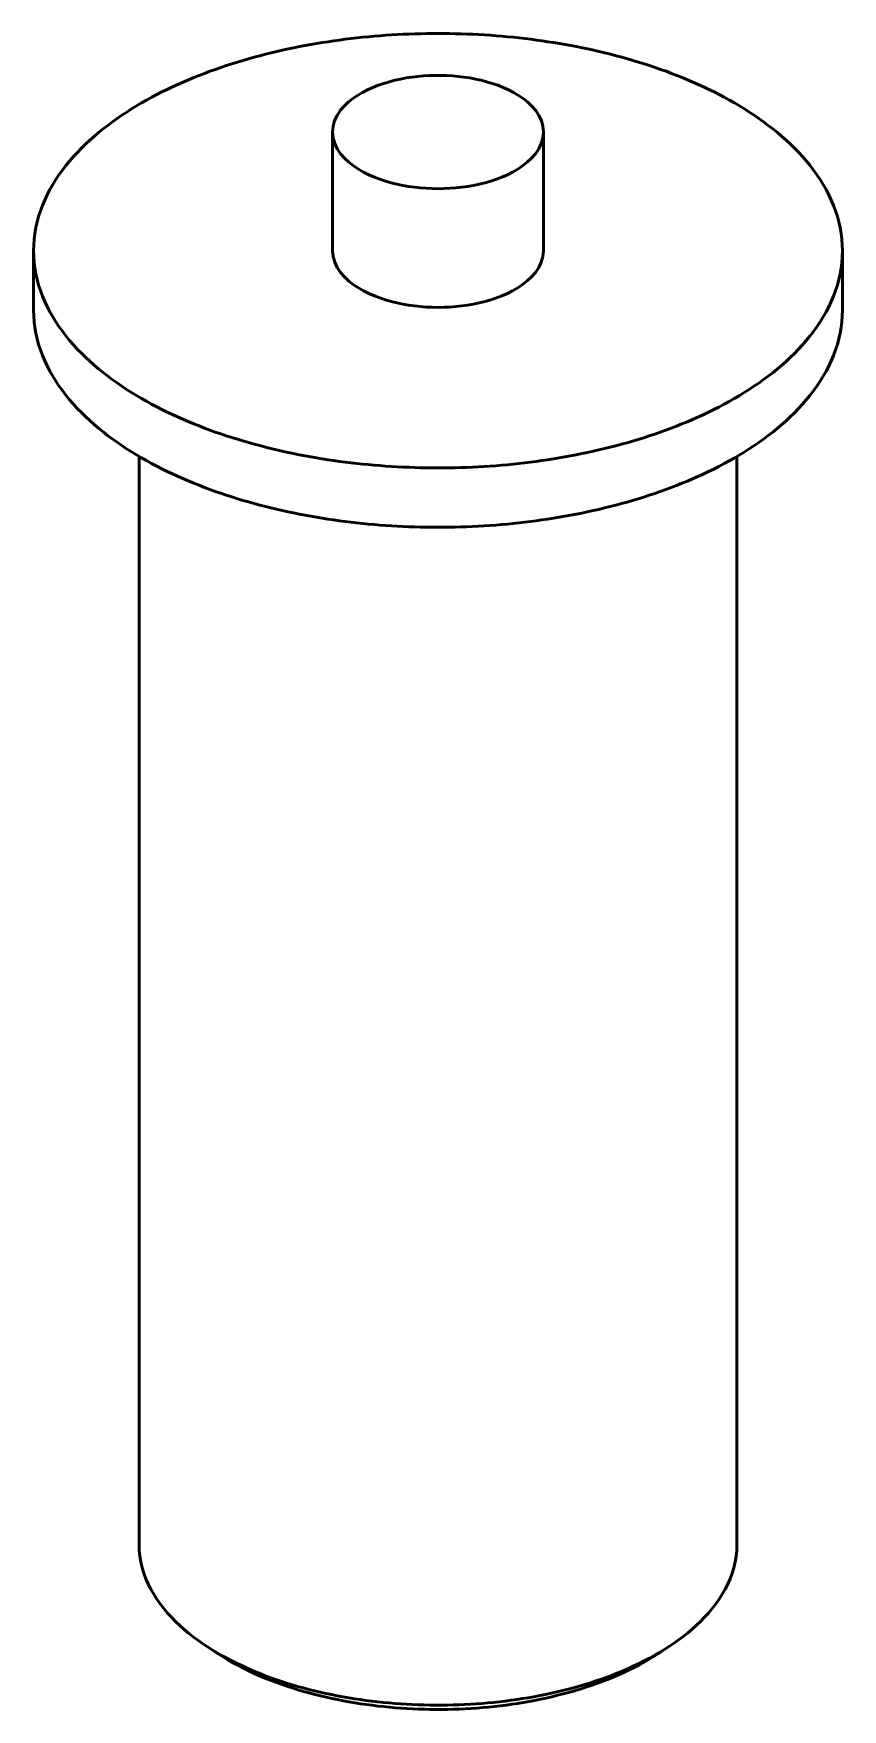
# Model space of a CAD drawing. Header units: millimetres. Extents: x 0 to 841, y 0 to 594.
# Drawn here: x 268.27 to 285.04, y 272.56 to 307.31 of the extents above; entities that cross this region are included whole.
import ezdxf

# ---------------------------------------------------------------- set-up
doc = ezdxf.new("R2010")
doc.units = ezdxf.units.MM
doc.layers.add('FINA', color=7, linetype='CONTINUOUS', lineweight=25)
doc.layers.add('VIS', color=7, linetype='CONTINUOUS', lineweight=50)

msp = doc.modelspace()

# ---------------------------------------------------------------- linework, layer by layer
at = {"layer": 'FINA'}
for points in [[(285.037, 302.804), (285.034, 302.924), (285.025, 303.045), (285.011, 303.164), (284.99, 303.283), (284.964, 303.4), (284.932, 303.516), (284.895, 303.631), (284.853, 303.743), (284.806, 303.854), (284.755, 303.963), (284.699, 304.07), (284.639, 304.175), (284.576, 304.277), (284.509, 304.377), (284.439, 304.475), (284.365, 304.57), (284.289, 304.663), (284.21, 304.754), (284.129, 304.843), (284.045, 304.929), (283.959, 305.013), (283.87, 305.095), (283.78, 305.175), (283.689, 305.253), (283.595, 305.329), (283.5, 305.403), (283.403, 305.474), (283.305, 305.544), (283.206, 305.612), (283.106, 305.679), (283.004, 305.743), (282.901, 305.806), (282.798, 305.867), (282.693, 305.927), (282.587, 305.984), (282.481, 306.041), (282.374, 306.095), (282.266, 306.149), (282.157, 306.2), (282.047, 306.251), (281.937, 306.299), (281.827, 306.347), (281.715, 306.393), (281.604, 306.438), (281.491, 306.481), (281.379, 306.523), (281.265, 306.564), (281.152, 306.603), (281.037, 306.642), (280.923, 306.679), (280.808, 306.714), (280.693, 306.749), (280.577, 306.783), (280.461, 306.815), (280.345, 306.846), (280.228, 306.876), (280.111, 306.905), (279.994, 306.933), (279.877, 306.96), (279.759, 306.986), (279.642, 307.011), (279.524, 307.034), (279.405, 307.057), (279.287, 307.078), (279.168, 307.099), (279.049, 307.118), (278.93, 307.137), (278.811, 307.155), (278.692, 307.171), (278.573, 307.187), (278.453, 307.201), (278.334, 307.215), (278.214, 307.228), (278.094, 307.239), (277.974, 307.25), (277.854, 307.26), (277.734, 307.269), (277.614, 307.277), (277.494, 307.284), (277.374, 307.29), (277.253, 307.295), (277.133, 307.299), (277.013, 307.302), (276.892, 307.305), (276.772, 307.306), (276.652, 307.306), (276.531, 307.306), (276.411, 307.305), (276.29, 307.302), (276.17, 307.299), (276.05, 307.295), (275.929, 307.29), (275.809, 307.284), (275.689, 307.277), (275.569, 307.269), (275.449, 307.26), (275.329, 307.25), (275.209, 307.239), (275.089, 307.228), (274.969, 307.215), (274.85, 307.201), (274.73, 307.187), (274.611, 307.171), (274.492, 307.155), (274.373, 307.137), (274.254, 307.118), (274.135, 307.099), (274.016, 307.078), (273.898, 307.057), (273.78, 307.034), (273.661, 307.011), (273.544, 306.986), (273.426, 306.96), (273.309, 306.933), (273.192, 306.905), (273.075, 306.876), (272.958, 306.846), (272.842, 306.815), (272.726, 306.783), (272.61, 306.749), (272.495, 306.714), (272.38, 306.679), (272.266, 306.642), (272.151, 306.603), (272.038, 306.564), (271.924, 306.523), (271.812, 306.481), (271.699, 306.438), (271.588, 306.393), (271.476, 306.347), (271.366, 306.299), (271.256, 306.251), (271.146, 306.2), (271.037, 306.149), (270.929, 306.095), (270.822, 306.041), (270.716, 305.984), (270.61, 305.927), (270.506, 305.867), (270.402, 305.806), (270.299, 305.743), (270.197, 305.679), (270.097, 305.612), (269.998, 305.544), (269.9, 305.474), (269.803, 305.403), (269.708, 305.329), (269.615, 305.253), (269.523, 305.175), (269.433, 305.095), (269.344, 305.013), (269.258, 304.929), (269.175, 304.843), (269.093, 304.754), (269.014, 304.663), (268.938, 304.57), (268.864, 304.475), (268.794, 304.377), (268.727, 304.277), (268.664, 304.175), (268.604, 304.07), (268.548, 303.963), (268.497, 303.854), (268.45, 303.743), (268.408, 303.631), (268.371, 303.516), (268.339, 303.4), (268.313, 303.283), (268.292, 303.164), (268.278, 303.045), (268.269, 302.924), (268.266, 302.804)], [(278.839, 305.265), (278.828, 305.384), (278.795, 305.5), (278.744, 305.608), (278.678, 305.708), (278.6, 305.799), (278.513, 305.882), (278.419, 305.957), (278.32, 306.025), (278.217, 306.086), (278.11, 306.14), (278, 306.19), (277.889, 306.234), (277.775, 306.273), (277.66, 306.307), (277.544, 306.337), (277.427, 306.363), (277.309, 306.385), (277.19, 306.403), (277.071, 306.418), (276.951, 306.428), (276.832, 306.435), (276.712, 306.439), (276.591, 306.439), (276.472, 306.435), (276.352, 306.428), (276.232, 306.418), (276.113, 306.403), (275.994, 306.385), (275.876, 306.363), (275.759, 306.337), (275.643, 306.307), (275.528, 306.273), (275.414, 306.234), (275.303, 306.19), (275.193, 306.14), (275.087, 306.086), (274.983, 306.025), (274.884, 305.957), (274.79, 305.882), (274.703, 305.799), (274.626, 305.708), (274.559, 305.608), (274.508, 305.5), (274.475, 305.384), (274.464, 305.265)], [(274.464, 305.265), (274.476, 305.143), (274.51, 305.025), (274.564, 304.914), (274.632, 304.813), (274.713, 304.72), (274.803, 304.637), (274.9, 304.561), (275.002, 304.493), (275.109, 304.432), (275.219, 304.377), (275.332, 304.328), (275.446, 304.285), (275.563, 304.246), (275.681, 304.212), (275.801, 304.183), (275.921, 304.158), (276.042, 304.137), (276.164, 304.12), (276.286, 304.107), (276.408, 304.098), (276.531, 304.092), (276.654, 304.09), (276.777, 304.092), (276.9, 304.098), (277.022, 304.107), (277.144, 304.121), (277.266, 304.138), (277.387, 304.159), (277.507, 304.184), (277.627, 304.213), (277.745, 304.248), (277.861, 304.286), (277.976, 304.33), (278.089, 304.379), (278.198, 304.434)], [(274.464, 305.265), (274.464, 302.804)], [(278.198, 304.434), (278.304, 304.495), (278.406, 304.563), (278.502, 304.639), (278.592, 304.722), (278.672, 304.815), (278.74, 304.916), (278.793, 305.026), (278.827, 305.143), (278.839, 305.265)], [(278.839, 305.265), (278.839, 302.804)], [(268.266, 302.804), (268.269, 302.684), (268.278, 302.564), (268.292, 302.444), (268.313, 302.326), (268.339, 302.208), (268.371, 302.092), (268.408, 301.978), (268.45, 301.865), (268.497, 301.754), (268.548, 301.645), (268.604, 301.539), (268.663, 301.434), (268.727, 301.332), (268.794, 301.232), (268.864, 301.134), (268.937, 301.039), (269.013, 300.946), (269.092, 300.855), (269.174, 300.766), (269.258, 300.68), (269.344, 300.596), (269.432, 300.514), (269.522, 300.434), (269.614, 300.356), (269.707, 300.28), (269.802, 300.207), (269.899, 300.135), (269.997, 300.065), (270.096, 299.997), (270.196, 299.93), (270.298, 299.866), (270.4, 299.803), (270.504, 299.742), (270.609, 299.682), (270.714, 299.625), (270.821, 299.568), (270.928, 299.514), (271.036, 299.46), (271.144, 299.409), (271.254, 299.359), (271.364, 299.31), (271.474, 299.262), (271.586, 299.216), (271.697, 299.172), (271.81, 299.128), (271.922, 299.086), (272.035, 299.045), (272.149, 299.006), (272.263, 298.967), (272.378, 298.93), (272.493, 298.895), (272.608, 298.86), (272.723, 298.826), (272.839, 298.794), (272.955, 298.763), (273.072, 298.733), (273.189, 298.704), (273.306, 298.676), (273.423, 298.649), (273.541, 298.623), (273.658, 298.598), (273.776, 298.575), (273.895, 298.552), (274.013, 298.53), (274.132, 298.51), (274.25, 298.49), (274.369, 298.472), (274.488, 298.454), (274.607, 298.438), (274.727, 298.422), (274.846, 298.407), (274.966, 298.394), (275.085, 298.381), (275.205, 298.369), (275.325, 298.358), (275.445, 298.349), (275.565, 298.34), (275.685, 298.332), (275.805, 298.325), (275.925, 298.319), (276.046, 298.314), (276.166, 298.309), (276.286, 298.306), (276.407, 298.304), (276.527, 298.302), (276.647, 298.302), (276.768, 298.302), (276.888, 298.304), (277.008, 298.306), (277.128, 298.309), (277.249, 298.313), (277.369, 298.318), (277.489, 298.324), (277.609, 298.331), (277.729, 298.339), (277.849, 298.348), (277.969, 298.358), (278.089, 298.368), (278.209, 298.38), (278.329, 298.393), (278.448, 298.406), (278.568, 298.421), (278.687, 298.436), (278.806, 298.453), (278.925, 298.47), (279.044, 298.489), (279.163, 298.508), (279.282, 298.529), (279.4, 298.55), (279.518, 298.573), (279.636, 298.597), (279.754, 298.621), (279.871, 298.647), (279.989, 298.674), (280.106, 298.702), (280.223, 298.73), (280.339, 298.761), (280.455, 298.792), (280.571, 298.824), (280.687, 298.857), (280.802, 298.892), (280.917, 298.928), (281.032, 298.965), (281.146, 299.003), (281.259, 299.042), (281.373, 299.083), (281.485, 299.125), (281.598, 299.168), (281.71, 299.213), (281.821, 299.259), (281.931, 299.306), (282.041, 299.355), (282.151, 299.405), (282.26, 299.457), (282.368, 299.51), (282.475, 299.564), (282.581, 299.621)], [(268.266, 302.804), (268.266, 301.574)], [(274.464, 302.804), (274.476, 302.682), (274.51, 302.564), (274.564, 302.454), (274.632, 302.352), (274.713, 302.26), (274.803, 302.176), (274.9, 302.1), (275.002, 302.032), (275.109, 301.971), (275.219, 301.916), (275.332, 301.867), (275.446, 301.824), (275.563, 301.785), (275.681, 301.751), (275.801, 301.722), (275.921, 301.697), (276.042, 301.676), (276.164, 301.659), (276.286, 301.646), (276.408, 301.637), (276.531, 301.631), (276.654, 301.63), (276.777, 301.632), (276.9, 301.637), (277.022, 301.647), (277.144, 301.66), (277.266, 301.677), (277.387, 301.698), (277.507, 301.723), (277.627, 301.753), (277.745, 301.787), (277.861, 301.826), (277.976, 301.869), (278.089, 301.919), (278.198, 301.974)], [(278.198, 301.974), (278.304, 302.035), (278.406, 302.103), (278.502, 302.178), (278.592, 302.262), (278.672, 302.354), (278.74, 302.455), (278.793, 302.565), (278.827, 302.683), (278.839, 302.804)], [(282.581, 299.621), (282.687, 299.678), (282.792, 299.738), (282.896, 299.799), (282.999, 299.862), (283.101, 299.926), (283.201, 299.993), (283.301, 300.061), (283.399, 300.131), (283.496, 300.203), (283.591, 300.276), (283.685, 300.352), (283.777, 300.43), (283.867, 300.51), (283.956, 300.592), (284.042, 300.676), (284.126, 300.763), (284.208, 300.852), (284.287, 300.942), (284.363, 301.036), (284.437, 301.131), (284.507, 301.229), (284.575, 301.329), (284.638, 301.432), (284.698, 301.536), (284.754, 301.643), (284.805, 301.752), (284.852, 301.863), (284.894, 301.976), (284.931, 302.091), (284.963, 302.207), (284.99, 302.325), (285.01, 302.444), (285.025, 302.563), (285.034, 302.684), (285.037, 302.804)], [(285.037, 302.804), (285.037, 301.574)], [(268.266, 301.574), (268.269, 301.453), (268.278, 301.333), (268.292, 301.214), (268.313, 301.096), (268.339, 300.978), (268.371, 300.862), (268.408, 300.748), (268.45, 300.635), (268.497, 300.524), (268.548, 300.415), (268.604, 300.308), (268.663, 300.204), (268.727, 300.101), (268.794, 300.001), (268.864, 299.904), (268.937, 299.808), (269.013, 299.715), (269.092, 299.624), (269.174, 299.536), (269.258, 299.45), (269.344, 299.365), (269.432, 299.283), (269.522, 299.204), (269.614, 299.126), (269.707, 299.05), (269.802, 298.976), (269.899, 298.904), (269.997, 298.834), (270.096, 298.766), (270.196, 298.7), (270.298, 298.635), (270.4, 298.573), (270.504, 298.511), (270.609, 298.452), (270.714, 298.394), (270.821, 298.338), (270.928, 298.283), (271.036, 298.23), (271.144, 298.178), (271.254, 298.128), (271.364, 298.079), (271.474, 298.032), (271.586, 297.986), (271.697, 297.941), (271.81, 297.898), (271.922, 297.856), (272.035, 297.815), (272.149, 297.775), (272.263, 297.737), (272.378, 297.7), (272.493, 297.664), (272.608, 297.629), (272.723, 297.596), (272.839, 297.564), (272.955, 297.532), (273.072, 297.502), (273.189, 297.473), (273.306, 297.445), (273.423, 297.418), (273.541, 297.393), (273.658, 297.368), (273.776, 297.344), (273.895, 297.322), (274.013, 297.3), (274.132, 297.28), (274.25, 297.26), (274.369, 297.241), (274.488, 297.224), (274.607, 297.207), (274.727, 297.192), (274.846, 297.177), (274.966, 297.163), (275.085, 297.151), (275.205, 297.139), (275.325, 297.128), (275.445, 297.118), (275.565, 297.109), (275.685, 297.101), (275.805, 297.094), (275.925, 297.088), (276.046, 297.083), (276.166, 297.079), (276.286, 297.076), (276.407, 297.073), (276.527, 297.072), (276.647, 297.071), (276.768, 297.072), (276.888, 297.073), (277.008, 297.075), (277.128, 297.079), (277.249, 297.083), (277.369, 297.088), (277.489, 297.094), (277.609, 297.101), (277.729, 297.109), (277.849, 297.118), (277.969, 297.127), (278.089, 297.138), (278.209, 297.15), (278.329, 297.162), (278.448, 297.176), (278.568, 297.191), (278.687, 297.206), (278.806, 297.223), (278.925, 297.24), (279.044, 297.259), (279.163, 297.278), (279.282, 297.299), (279.4, 297.32), (279.518, 297.343), (279.636, 297.366), (279.754, 297.391), (279.871, 297.417), (279.989, 297.443), (280.106, 297.471), (280.223, 297.5), (280.339, 297.53), (280.455, 297.561), (280.571, 297.594), (280.687, 297.627), (280.802, 297.662), (280.917, 297.697), (281.032, 297.734), (281.146, 297.773), (281.259, 297.812), (281.373, 297.853), (281.485, 297.895), (281.598, 297.938), (281.71, 297.983), (281.821, 298.029), (281.931, 298.076), (282.041, 298.125), (282.151, 298.175), (282.26, 298.226), (282.368, 298.279), (282.475, 298.334), (282.581, 298.39)], [(282.581, 298.39), (282.687, 298.448), (282.792, 298.507), (282.896, 298.569), (282.999, 298.631), (283.101, 298.696), (283.201, 298.762), (283.301, 298.83), (283.399, 298.9), (283.496, 298.972), (283.591, 299.046), (283.685, 299.122), (283.777, 299.2), (283.867, 299.28), (283.956, 299.362), (284.042, 299.446), (284.126, 299.532), (284.208, 299.621), (284.287, 299.712), (284.363, 299.805), (284.437, 299.901), (284.507, 299.999), (284.575, 300.099), (284.638, 300.201), (284.698, 300.306), (284.754, 300.413), (284.805, 300.522), (284.852, 300.633), (284.894, 300.746), (284.931, 300.861), (284.963, 300.977), (284.99, 301.095), (285.01, 301.213), (285.025, 301.333), (285.034, 301.453), (285.037, 301.574)], [(270.453, 298.541), (270.453, 275.982)], [(282.85, 298.541), (282.85, 275.982)], [(270.453, 275.982), (270.457, 275.861), (270.47, 275.741), (270.49, 275.622), (270.517, 275.504), (270.552, 275.389), (270.594, 275.276), (270.643, 275.165), (270.697, 275.057), (270.757, 274.952), (270.822, 274.851), (270.892, 274.752), (270.966, 274.657), (271.044, 274.564), (271.125, 274.475), (271.21, 274.389), (271.297, 274.306), (271.387, 274.225), (271.48, 274.148), (271.575, 274.073), (271.671, 274.001), (271.77, 273.931), (271.87, 273.864)], [(281.433, 273.864), (281.533, 273.931), (281.632, 274.001), (281.729, 274.073), (281.823, 274.148), (281.916, 274.225), (282.006, 274.306), (282.093, 274.389), (282.178, 274.475), (282.259, 274.564), (282.337, 274.657), (282.411, 274.752), (282.481, 274.851), (282.546, 274.952), (282.606, 275.057), (282.66, 275.165), (282.709, 275.276), (282.751, 275.389), (282.786, 275.504), (282.813, 275.622), (282.834, 275.741), (282.846, 275.861), (282.85, 275.982)], [(271.87, 273.864), (271.972, 273.799), (272.076, 273.737), (272.18, 273.677), (272.286, 273.619), (272.393, 273.564), (272.501, 273.51), (272.61, 273.459), (272.72, 273.409), (272.831, 273.361), (272.943, 273.315), (273.055, 273.271), (273.168, 273.229), (273.281, 273.189), (273.396, 273.15), (273.51, 273.113), (273.626, 273.077), (273.741, 273.044), (273.858, 273.011), (273.974, 272.98), (274.091, 272.951), (274.209, 272.923), (274.326, 272.897), (274.444, 272.872), (274.563, 272.849), (274.681, 272.827), (274.8, 272.806), (274.919, 272.787), (275.038, 272.769), (275.158, 272.752), (275.278, 272.737), (275.397, 272.723), (275.517, 272.71), (275.637, 272.699), (275.758, 272.689), (275.878, 272.68), (275.998, 272.672), (276.119, 272.666), (276.239, 272.661), (276.36, 272.658), (276.48, 272.655), (276.601, 272.654), (276.722, 272.654), (276.842, 272.656), (276.963, 272.658), (277.083, 272.662), (277.204, 272.667), (277.324, 272.674), (277.445, 272.681), (277.565, 272.69), (277.685, 272.701), (277.805, 272.712), (277.925, 272.725), (278.045, 272.739), (278.165, 272.755), (278.284, 272.771), (278.403, 272.79), (278.522, 272.809), (278.641, 272.83), (278.76, 272.852), (278.878, 272.876), (278.996, 272.901), (279.114, 272.928), (279.231, 272.956), (279.348, 272.985), (279.464, 273.016), (279.581, 273.049), (279.696, 273.083), (279.811, 273.119), (279.926, 273.156), (280.04, 273.195), (280.154, 273.236), (280.267, 273.279), (280.379, 273.323), (280.49, 273.369), (280.601, 273.417), (280.711, 273.467), (280.82, 273.519), (280.927, 273.573), (281.034, 273.629)], [(272.095, 273.718), (271.87, 273.864)], [(271.986, 273.791), (272.004, 273.778), (272.022, 273.766), (272.041, 273.754), (272.059, 273.742), (272.077, 273.73), (272.095, 273.718)], [(281.034, 273.629), (281.102, 273.666), (281.169, 273.703), (281.236, 273.742), (281.302, 273.782), (281.368, 273.822), (281.433, 273.864)], [(281.208, 273.718), (281.433, 273.864)], [(281.208, 273.718), (281.226, 273.73), (281.244, 273.742), (281.262, 273.754), (281.281, 273.766), (281.299, 273.778), (281.317, 273.791)], [(272.095, 273.718), (272.198, 273.653), (272.302, 273.59), (272.407, 273.531), (272.513, 273.473), (272.621, 273.418), (272.73, 273.364), (272.839, 273.313), (272.95, 273.264), (273.062, 273.217), (273.174, 273.172), (273.287, 273.129), (273.401, 273.088), (273.515, 273.048), (273.631, 273.011), (273.746, 272.975), (273.862, 272.94), (273.979, 272.908), (274.096, 272.877), (274.213, 272.847), (274.331, 272.819), (274.449, 272.793), (274.568, 272.768), (274.687, 272.745), (274.806, 272.723), (274.925, 272.703), (275.045, 272.684), (275.164, 272.667), (275.284, 272.651), (275.405, 272.636), (275.525, 272.623), (275.645, 272.611), (275.766, 272.6), (275.887, 272.591), (276.008, 272.583), (276.129, 272.577), (276.25, 272.572), (276.371, 272.568), (276.492, 272.566), (276.613, 272.565), (276.734, 272.565), (276.855, 272.566), (276.976, 272.569), (277.097, 272.573), (277.218, 272.579), (277.339, 272.586), (277.459, 272.594), (277.58, 272.604), (277.701, 272.615), (277.821, 272.627), (277.941, 272.641), (278.062, 272.656), (278.181, 272.673), (278.301, 272.691), (278.421, 272.71), (278.54, 272.731), (278.659, 272.753), (278.778, 272.777), (278.896, 272.802), (279.014, 272.829), (279.132, 272.858), (279.249, 272.888), (279.366, 272.919), (279.482, 272.952), (279.598, 272.987), (279.714, 273.024), (279.829, 273.062), (279.943, 273.102), (280.056, 273.144), (280.169, 273.188), (280.281, 273.234), (280.393, 273.282), (280.503, 273.331), (280.612, 273.383), (280.721, 273.437), (280.828, 273.493)], [(280.828, 273.493), (280.893, 273.528), (280.957, 273.565), (281.02, 273.601), (281.083, 273.639), (281.146, 273.678), (281.208, 273.718)]]:
    msp.add_lwpolyline(points, dxfattribs=at)
at = {"layer": 'VIS'}
for points in [[(285.037, 302.804), (285.034, 302.924), (285.025, 303.045), (285.011, 303.164), (284.99, 303.283), (284.964, 303.4), (284.932, 303.516), (284.895, 303.631), (284.853, 303.743), (284.806, 303.854), (284.755, 303.963), (284.699, 304.07), (284.639, 304.175), (284.576, 304.277), (284.509, 304.377), (284.439, 304.475), (284.365, 304.57), (284.289, 304.663), (284.21, 304.754), (284.129, 304.843), (284.045, 304.929), (283.959, 305.013), (283.87, 305.095), (283.78, 305.175), (283.689, 305.253), (283.595, 305.329), (283.5, 305.403), (283.403, 305.474), (283.305, 305.544), (283.206, 305.612), (283.106, 305.679), (283.004, 305.743), (282.901, 305.806), (282.798, 305.867), (282.693, 305.927), (282.587, 305.984), (282.481, 306.041), (282.374, 306.095), (282.266, 306.149), (282.157, 306.2), (282.047, 306.251), (281.937, 306.299), (281.827, 306.347), (281.715, 306.393), (281.604, 306.438), (281.491, 306.481), (281.379, 306.523), (281.265, 306.564), (281.152, 306.603), (281.037, 306.642), (280.923, 306.679), (280.808, 306.714), (280.693, 306.749), (280.577, 306.783), (280.461, 306.815), (280.345, 306.846), (280.228, 306.876), (280.111, 306.905), (279.994, 306.933), (279.877, 306.96), (279.759, 306.986), (279.642, 307.011), (279.524, 307.034), (279.405, 307.057), (279.287, 307.078), (279.168, 307.099), (279.049, 307.118), (278.93, 307.137), (278.811, 307.155), (278.692, 307.171), (278.573, 307.187), (278.453, 307.201), (278.334, 307.215), (278.214, 307.228), (278.094, 307.239), (277.974, 307.25), (277.854, 307.26), (277.734, 307.269), (277.614, 307.277), (277.494, 307.284), (277.374, 307.29), (277.253, 307.295), (277.133, 307.299), (277.013, 307.302), (276.892, 307.305), (276.772, 307.306), (276.652, 307.306), (276.531, 307.306), (276.411, 307.305), (276.29, 307.302), (276.17, 307.299), (276.05, 307.295), (275.929, 307.29), (275.809, 307.284), (275.689, 307.277), (275.569, 307.269), (275.449, 307.26), (275.329, 307.25), (275.209, 307.239), (275.089, 307.228), (274.969, 307.215), (274.85, 307.201), (274.73, 307.187), (274.611, 307.171), (274.492, 307.155), (274.373, 307.137), (274.254, 307.118), (274.135, 307.099), (274.016, 307.078), (273.898, 307.057), (273.78, 307.034), (273.661, 307.011), (273.544, 306.986), (273.426, 306.96), (273.309, 306.933), (273.192, 306.905), (273.075, 306.876), (272.958, 306.846), (272.842, 306.815), (272.726, 306.783), (272.61, 306.749), (272.495, 306.714), (272.38, 306.679), (272.266, 306.642), (272.151, 306.603), (272.038, 306.564), (271.924, 306.523), (271.812, 306.481), (271.699, 306.438), (271.588, 306.393), (271.476, 306.347), (271.366, 306.299), (271.256, 306.251), (271.146, 306.2), (271.037, 306.149), (270.929, 306.095), (270.822, 306.041), (270.716, 305.984), (270.61, 305.927), (270.506, 305.867), (270.402, 305.806), (270.299, 305.743), (270.197, 305.679), (270.097, 305.612), (269.998, 305.544), (269.9, 305.474), (269.803, 305.403), (269.708, 305.329), (269.615, 305.253), (269.523, 305.175), (269.433, 305.095), (269.344, 305.013), (269.258, 304.929), (269.175, 304.843), (269.093, 304.754), (269.014, 304.663), (268.938, 304.57), (268.864, 304.475), (268.794, 304.377), (268.727, 304.277), (268.664, 304.175), (268.604, 304.07), (268.548, 303.963), (268.497, 303.854), (268.45, 303.743), (268.408, 303.631), (268.371, 303.516), (268.339, 303.4), (268.313, 303.283), (268.292, 303.164), (268.278, 303.045), (268.269, 302.924), (268.266, 302.804)], [(278.839, 305.265), (278.828, 305.384), (278.795, 305.5), (278.744, 305.608), (278.678, 305.708), (278.6, 305.799), (278.513, 305.882), (278.419, 305.957), (278.32, 306.025), (278.217, 306.086), (278.11, 306.14), (278, 306.19), (277.889, 306.234), (277.775, 306.273), (277.66, 306.307), (277.544, 306.337), (277.427, 306.363), (277.309, 306.385), (277.19, 306.403), (277.071, 306.418), (276.951, 306.428), (276.832, 306.435), (276.712, 306.439), (276.591, 306.439), (276.472, 306.435), (276.352, 306.428), (276.232, 306.418), (276.113, 306.403), (275.994, 306.385), (275.876, 306.363), (275.759, 306.337), (275.643, 306.307), (275.528, 306.273), (275.414, 306.234), (275.303, 306.19), (275.193, 306.14), (275.087, 306.086), (274.983, 306.025), (274.884, 305.957), (274.79, 305.882), (274.703, 305.799), (274.626, 305.708), (274.559, 305.608), (274.508, 305.5), (274.475, 305.384), (274.464, 305.265)], [(274.464, 305.265), (274.476, 305.143), (274.51, 305.025), (274.564, 304.914), (274.632, 304.813), (274.713, 304.72), (274.803, 304.637), (274.9, 304.561), (275.002, 304.493), (275.109, 304.432), (275.219, 304.377), (275.332, 304.328), (275.446, 304.285), (275.563, 304.246), (275.681, 304.212), (275.801, 304.183), (275.921, 304.158), (276.042, 304.137), (276.164, 304.12), (276.286, 304.107), (276.408, 304.098), (276.531, 304.092), (276.654, 304.09), (276.777, 304.092), (276.9, 304.098), (277.022, 304.107), (277.144, 304.121), (277.266, 304.138), (277.387, 304.159), (277.507, 304.184), (277.627, 304.213), (277.745, 304.248), (277.861, 304.286), (277.976, 304.33), (278.089, 304.379), (278.198, 304.434)], [(274.464, 305.265), (274.464, 302.804)], [(278.198, 304.434), (278.304, 304.495), (278.406, 304.563), (278.502, 304.639), (278.592, 304.722), (278.672, 304.815), (278.74, 304.916), (278.793, 305.026), (278.827, 305.143), (278.839, 305.265)], [(278.839, 305.265), (278.839, 302.804)], [(268.266, 302.804), (268.269, 302.684), (268.278, 302.564), (268.292, 302.444), (268.313, 302.326), (268.339, 302.208), (268.371, 302.092), (268.408, 301.978), (268.45, 301.865), (268.497, 301.754), (268.548, 301.645), (268.604, 301.539), (268.663, 301.434), (268.727, 301.332), (268.794, 301.232), (268.864, 301.134), (268.937, 301.039), (269.013, 300.946), (269.092, 300.855), (269.174, 300.766), (269.258, 300.68), (269.344, 300.596), (269.432, 300.514), (269.522, 300.434), (269.614, 300.356), (269.707, 300.28), (269.802, 300.207), (269.899, 300.135), (269.997, 300.065), (270.096, 299.997), (270.196, 299.93), (270.298, 299.866), (270.4, 299.803), (270.504, 299.742), (270.609, 299.682), (270.714, 299.625), (270.821, 299.568), (270.928, 299.514), (271.036, 299.46), (271.144, 299.409), (271.254, 299.359), (271.364, 299.31), (271.474, 299.262), (271.586, 299.216), (271.697, 299.172), (271.81, 299.128), (271.922, 299.086), (272.035, 299.045), (272.149, 299.006), (272.263, 298.967), (272.378, 298.93), (272.493, 298.895), (272.608, 298.86), (272.723, 298.826), (272.839, 298.794), (272.955, 298.763), (273.072, 298.733), (273.189, 298.704), (273.306, 298.676), (273.423, 298.649), (273.541, 298.623), (273.658, 298.598), (273.776, 298.575), (273.895, 298.552), (274.013, 298.53), (274.132, 298.51), (274.25, 298.49), (274.369, 298.472), (274.488, 298.454), (274.607, 298.438), (274.727, 298.422), (274.846, 298.407), (274.966, 298.394), (275.085, 298.381), (275.205, 298.369), (275.325, 298.358), (275.445, 298.349), (275.565, 298.34), (275.685, 298.332), (275.805, 298.325), (275.925, 298.319), (276.046, 298.314), (276.166, 298.309), (276.286, 298.306), (276.407, 298.304), (276.527, 298.302), (276.647, 298.302), (276.768, 298.302), (276.888, 298.304), (277.008, 298.306), (277.128, 298.309), (277.249, 298.313), (277.369, 298.318), (277.489, 298.324), (277.609, 298.331), (277.729, 298.339), (277.849, 298.348), (277.969, 298.358), (278.089, 298.368), (278.209, 298.38), (278.329, 298.393), (278.448, 298.406), (278.568, 298.421), (278.687, 298.436), (278.806, 298.453), (278.925, 298.47), (279.044, 298.489), (279.163, 298.508), (279.282, 298.529), (279.4, 298.55), (279.518, 298.573), (279.636, 298.597), (279.754, 298.621), (279.871, 298.647), (279.989, 298.674), (280.106, 298.702), (280.223, 298.73), (280.339, 298.761), (280.455, 298.792), (280.571, 298.824), (280.687, 298.857), (280.802, 298.892), (280.917, 298.928), (281.032, 298.965), (281.146, 299.003), (281.259, 299.042), (281.373, 299.083), (281.485, 299.125), (281.598, 299.168), (281.71, 299.213), (281.821, 299.259), (281.931, 299.306), (282.041, 299.355), (282.151, 299.405), (282.26, 299.457), (282.368, 299.51), (282.475, 299.564), (282.581, 299.621)], [(268.266, 302.804), (268.266, 301.574)], [(274.464, 302.804), (274.476, 302.682), (274.51, 302.564), (274.564, 302.454), (274.632, 302.352), (274.713, 302.26), (274.803, 302.176), (274.9, 302.1), (275.002, 302.032), (275.109, 301.971), (275.219, 301.916), (275.332, 301.867), (275.446, 301.824), (275.563, 301.785), (275.681, 301.751), (275.801, 301.722), (275.921, 301.697), (276.042, 301.676), (276.164, 301.659), (276.286, 301.646), (276.408, 301.637), (276.531, 301.631), (276.654, 301.63), (276.777, 301.632), (276.9, 301.637), (277.022, 301.647), (277.144, 301.66), (277.266, 301.677), (277.387, 301.698), (277.507, 301.723), (277.627, 301.753), (277.745, 301.787), (277.861, 301.826), (277.976, 301.869), (278.089, 301.919), (278.198, 301.974)], [(278.198, 301.974), (278.304, 302.035), (278.406, 302.103), (278.502, 302.178), (278.592, 302.262), (278.672, 302.354), (278.74, 302.455), (278.793, 302.565), (278.827, 302.683), (278.839, 302.804)], [(282.581, 299.621), (282.687, 299.678), (282.792, 299.738), (282.896, 299.799), (282.999, 299.862), (283.101, 299.926), (283.201, 299.993), (283.301, 300.061), (283.399, 300.131), (283.496, 300.203), (283.591, 300.276), (283.685, 300.352), (283.777, 300.43), (283.867, 300.51), (283.956, 300.592), (284.042, 300.676), (284.126, 300.763), (284.208, 300.852), (284.287, 300.942), (284.363, 301.036), (284.437, 301.131), (284.507, 301.229), (284.575, 301.329), (284.638, 301.432), (284.698, 301.536), (284.754, 301.643), (284.805, 301.752), (284.852, 301.863), (284.894, 301.976), (284.931, 302.091), (284.963, 302.207), (284.99, 302.325), (285.01, 302.444), (285.025, 302.563), (285.034, 302.684), (285.037, 302.804)], [(285.037, 302.804), (285.037, 301.574)], [(268.266, 301.574), (268.269, 301.453), (268.278, 301.333), (268.292, 301.214), (268.313, 301.096), (268.339, 300.978), (268.371, 300.862), (268.408, 300.748), (268.45, 300.635), (268.497, 300.524), (268.548, 300.415), (268.604, 300.308), (268.663, 300.204), (268.727, 300.101), (268.794, 300.001), (268.864, 299.904), (268.937, 299.808), (269.013, 299.715), (269.092, 299.624), (269.174, 299.536), (269.258, 299.45), (269.344, 299.365), (269.432, 299.283), (269.522, 299.204), (269.614, 299.126), (269.707, 299.05), (269.802, 298.976), (269.899, 298.904), (269.997, 298.834), (270.096, 298.766), (270.196, 298.7), (270.298, 298.635), (270.4, 298.573), (270.504, 298.511), (270.609, 298.452), (270.714, 298.394), (270.821, 298.338), (270.928, 298.283), (271.036, 298.23), (271.144, 298.178), (271.254, 298.128), (271.364, 298.079), (271.474, 298.032), (271.586, 297.986), (271.697, 297.941), (271.81, 297.898), (271.922, 297.856), (272.035, 297.815), (272.149, 297.775), (272.263, 297.737), (272.378, 297.7), (272.493, 297.664), (272.608, 297.629), (272.723, 297.596), (272.839, 297.564), (272.955, 297.532), (273.072, 297.502), (273.189, 297.473), (273.306, 297.445), (273.423, 297.418), (273.541, 297.393), (273.658, 297.368), (273.776, 297.344), (273.895, 297.322), (274.013, 297.3), (274.132, 297.28), (274.25, 297.26), (274.369, 297.241), (274.488, 297.224), (274.607, 297.207), (274.727, 297.192), (274.846, 297.177), (274.966, 297.163), (275.085, 297.151), (275.205, 297.139), (275.325, 297.128), (275.445, 297.118), (275.565, 297.109), (275.685, 297.101), (275.805, 297.094), (275.925, 297.088), (276.046, 297.083), (276.166, 297.079), (276.286, 297.076), (276.407, 297.073), (276.527, 297.072), (276.647, 297.071), (276.768, 297.072), (276.888, 297.073), (277.008, 297.075), (277.128, 297.079), (277.249, 297.083), (277.369, 297.088), (277.489, 297.094), (277.609, 297.101), (277.729, 297.109), (277.849, 297.118), (277.969, 297.127), (278.089, 297.138), (278.209, 297.15), (278.329, 297.162), (278.448, 297.176), (278.568, 297.191), (278.687, 297.206), (278.806, 297.223), (278.925, 297.24), (279.044, 297.259), (279.163, 297.278), (279.282, 297.299), (279.4, 297.32), (279.518, 297.343), (279.636, 297.366), (279.754, 297.391), (279.871, 297.417), (279.989, 297.443), (280.106, 297.471), (280.223, 297.5), (280.339, 297.53), (280.455, 297.561), (280.571, 297.594), (280.687, 297.627), (280.802, 297.662), (280.917, 297.697), (281.032, 297.734), (281.146, 297.773), (281.259, 297.812), (281.373, 297.853), (281.485, 297.895), (281.598, 297.938), (281.71, 297.983), (281.821, 298.029), (281.931, 298.076), (282.041, 298.125), (282.151, 298.175), (282.26, 298.226), (282.368, 298.279), (282.475, 298.334), (282.581, 298.39)], [(282.581, 298.39), (282.687, 298.448), (282.792, 298.507), (282.896, 298.569), (282.999, 298.631), (283.101, 298.696), (283.201, 298.762), (283.301, 298.83), (283.399, 298.9), (283.496, 298.972), (283.591, 299.046), (283.685, 299.122), (283.777, 299.2), (283.867, 299.28), (283.956, 299.362), (284.042, 299.446), (284.126, 299.532), (284.208, 299.621), (284.287, 299.712), (284.363, 299.805), (284.437, 299.901), (284.507, 299.999), (284.575, 300.099), (284.638, 300.201), (284.698, 300.306), (284.754, 300.413), (284.805, 300.522), (284.852, 300.633), (284.894, 300.746), (284.931, 300.861), (284.963, 300.977), (284.99, 301.095), (285.01, 301.213), (285.025, 301.333), (285.034, 301.453), (285.037, 301.574)], [(270.453, 298.541), (270.453, 275.982)], [(282.85, 298.541), (282.85, 275.982)], [(270.453, 275.982), (270.457, 275.861), (270.47, 275.741), (270.49, 275.622), (270.517, 275.504), (270.552, 275.389), (270.594, 275.276), (270.643, 275.165), (270.697, 275.057), (270.757, 274.952), (270.822, 274.851), (270.892, 274.752), (270.966, 274.657), (271.044, 274.564), (271.125, 274.475), (271.21, 274.389), (271.297, 274.306), (271.387, 274.225), (271.48, 274.148), (271.575, 274.073), (271.671, 274.001), (271.77, 273.931), (271.87, 273.864)], [(281.433, 273.864), (281.533, 273.931), (281.632, 274.001), (281.729, 274.073), (281.823, 274.148), (281.916, 274.225), (282.006, 274.306), (282.093, 274.389), (282.178, 274.475), (282.259, 274.564), (282.337, 274.657), (282.411, 274.752), (282.481, 274.851), (282.546, 274.952), (282.606, 275.057), (282.66, 275.165), (282.709, 275.276), (282.751, 275.389), (282.786, 275.504), (282.813, 275.622), (282.834, 275.741), (282.846, 275.861), (282.85, 275.982)], [(271.87, 273.864), (271.972, 273.799), (272.076, 273.737), (272.18, 273.677), (272.286, 273.619), (272.393, 273.564), (272.501, 273.51), (272.61, 273.459), (272.72, 273.409), (272.831, 273.361), (272.943, 273.315), (273.055, 273.271), (273.168, 273.229), (273.281, 273.189), (273.396, 273.15), (273.51, 273.113), (273.626, 273.077), (273.741, 273.044), (273.858, 273.011), (273.974, 272.98), (274.091, 272.951), (274.209, 272.923), (274.326, 272.897), (274.444, 272.872), (274.563, 272.849), (274.681, 272.827), (274.8, 272.806), (274.919, 272.787), (275.038, 272.769), (275.158, 272.752), (275.278, 272.737), (275.397, 272.723), (275.517, 272.71), (275.637, 272.699), (275.758, 272.689), (275.878, 272.68), (275.998, 272.672), (276.119, 272.666), (276.239, 272.661), (276.36, 272.658), (276.48, 272.655), (276.601, 272.654), (276.722, 272.654), (276.842, 272.656), (276.963, 272.658), (277.083, 272.662), (277.204, 272.667), (277.324, 272.674), (277.445, 272.681), (277.565, 272.69), (277.685, 272.701), (277.805, 272.712), (277.925, 272.725), (278.045, 272.739), (278.165, 272.755), (278.284, 272.771), (278.403, 272.79), (278.522, 272.809), (278.641, 272.83), (278.76, 272.852), (278.878, 272.876), (278.996, 272.901), (279.114, 272.928), (279.231, 272.956), (279.348, 272.985), (279.464, 273.016), (279.581, 273.049), (279.696, 273.083), (279.811, 273.119), (279.926, 273.156), (280.04, 273.195), (280.154, 273.236), (280.267, 273.279), (280.379, 273.323), (280.49, 273.369), (280.601, 273.417), (280.711, 273.467), (280.82, 273.519), (280.927, 273.573), (281.034, 273.629)], [(272.095, 273.718), (271.87, 273.864)], [(271.986, 273.791), (272.004, 273.778), (272.022, 273.766), (272.041, 273.754), (272.059, 273.742), (272.077, 273.73), (272.095, 273.718)], [(281.034, 273.629), (281.102, 273.666), (281.169, 273.703), (281.236, 273.742), (281.302, 273.782), (281.368, 273.822), (281.433, 273.864)], [(281.208, 273.718), (281.433, 273.864)], [(281.208, 273.718), (281.226, 273.73), (281.244, 273.742), (281.262, 273.754), (281.281, 273.766), (281.299, 273.778), (281.317, 273.791)], [(272.095, 273.718), (272.198, 273.653), (272.302, 273.59), (272.407, 273.531), (272.513, 273.473), (272.621, 273.418), (272.73, 273.364), (272.839, 273.313), (272.95, 273.264), (273.062, 273.217), (273.174, 273.172), (273.287, 273.129), (273.401, 273.088), (273.515, 273.048), (273.631, 273.011), (273.746, 272.975), (273.862, 272.94), (273.979, 272.908), (274.096, 272.877), (274.213, 272.847), (274.331, 272.819), (274.449, 272.793), (274.568, 272.768), (274.687, 272.745), (274.806, 272.723), (274.925, 272.703), (275.045, 272.684), (275.164, 272.667), (275.284, 272.651), (275.405, 272.636), (275.525, 272.623), (275.645, 272.611), (275.766, 272.6), (275.887, 272.591), (276.008, 272.583), (276.129, 272.577), (276.25, 272.572), (276.371, 272.568), (276.492, 272.566), (276.613, 272.565), (276.734, 272.565), (276.855, 272.566), (276.976, 272.569), (277.097, 272.573), (277.218, 272.579), (277.339, 272.586), (277.459, 272.594), (277.58, 272.604), (277.701, 272.615), (277.821, 272.627), (277.941, 272.641), (278.062, 272.656), (278.181, 272.673), (278.301, 272.691), (278.421, 272.71), (278.54, 272.731), (278.659, 272.753), (278.778, 272.777), (278.896, 272.802), (279.014, 272.829), (279.132, 272.858), (279.249, 272.888), (279.366, 272.919), (279.482, 272.952), (279.598, 272.987), (279.714, 273.024), (279.829, 273.062), (279.943, 273.102), (280.056, 273.144), (280.169, 273.188), (280.281, 273.234), (280.393, 273.282), (280.503, 273.331), (280.612, 273.383), (280.721, 273.437), (280.828, 273.493)], [(280.828, 273.493), (280.893, 273.528), (280.957, 273.565), (281.02, 273.601), (281.083, 273.639), (281.146, 273.678), (281.208, 273.718)]]:
    msp.add_lwpolyline(points, dxfattribs=at)

doc.saveas('drawing.dxf')
